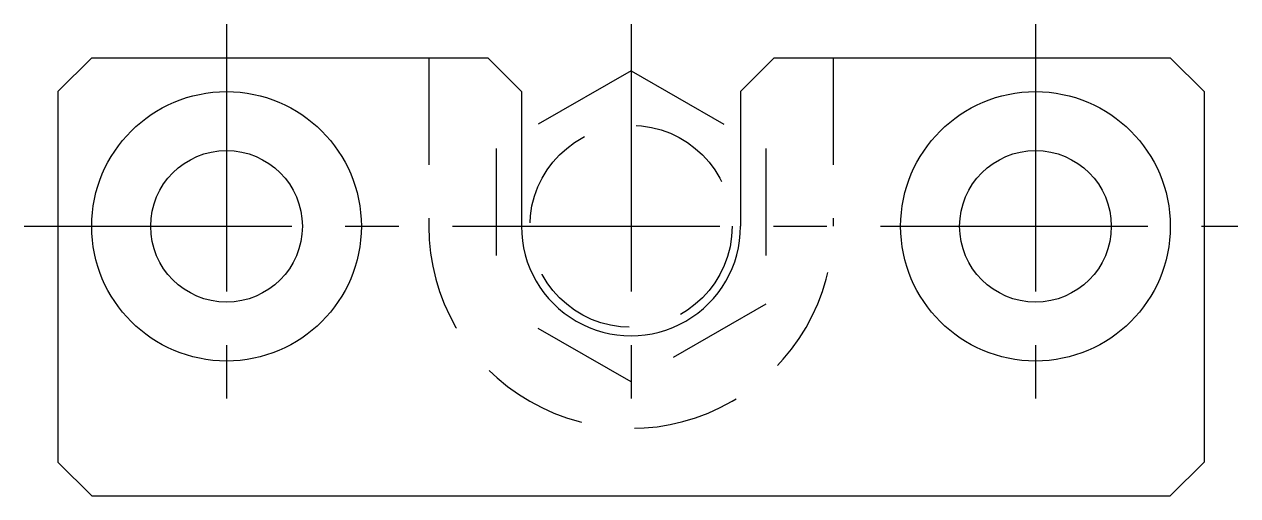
# Model space of a CAD drawing. Extents: x 21 to 299, y 20 to 270.
# Drawn here: x 262.79 to 298.79, y 144.84 to 158.84 of the extents above; entities outside this region: 2.
import ezdxf

# ---------------------------------------------------------------- set-up
doc = ezdxf.new("R2010")
doc.units = 0
doc.header["$LTSCALE"] = 0.25
doc.linetypes.add('CENTER', pattern=[50.8, 31.75, -6.35, 6.35, -6.35])
doc.linetypes.add('DASHED', pattern=[19.05, 12.7, -6.35])
doc.layers.get('0').update_dxf_attribs({"linetype": 'CONTINUOUS'})
doc.layers.add('CENTER', color=1, linetype='CENTER')

msp = doc.modelspace()

# ---------------------------------------------------------------- linework, layer by layer
for p, q in [((263.785752, 156.841275), (264.785752, 157.841276)), ((264.785752, 157.841275), (276.535752, 157.841275)), ((277.535752, 156.841275), (276.535752, 157.841275)), ((284.035752, 156.841275), (285.035752, 157.841275)), ((285.035752, 157.841275), (296.785752, 157.841275)), ((296.785752, 157.841275), (297.785752, 156.841275)), ((263.785752, 156.841275), (263.785752, 145.841275)), ((277.535752, 156.841275), (277.535752, 152.841275)), ((284.035752, 156.841275), (284.035752, 152.841275)), ((297.785752, 156.841275), (297.785752, 145.841275)), ((277.535752, 155.841275), (277.535752, 155.841375)), ((277.535752, 154.841275), (277.535852, 154.841275)), ((263.785752, 145.841275), (264.785753, 144.841275)), ((296.785752, 144.841275), (297.785752, 145.841275)), ((264.785752, 144.841275), (296.785752, 144.841275))]:
    msp.add_line(p, q)
at = {"color": 3, "linetype": 'DASHED'}
for p, q in [((274.785752, 157.841275), (274.785752, 152.841275)), ((286.785752, 157.841275), (286.785752, 152.841275)), ((280.785752, 157.460077), (276.785752, 155.150676)), ((280.785752, 157.460077), (284.785752, 155.150676)), ((276.785752, 155.150676), (276.785752, 150.531873)), ((284.785752, 155.150676), (284.785752, 150.531873)), ((280.785752, 148.222473), (276.785752, 150.531873)), ((284.785753, 150.531873), (280.785753, 148.222473))]:
    msp.add_line(p, q, dxfattribs=at)
for centre, radius in [((268.785752, 152.841275), 4), ((292.785752, 152.841275), 4), ((268.785752, 152.841275), 2.25), ((292.785752, 152.841275), 2.25)]:
    msp.add_circle(centre, radius)
msp.add_circle((280.785752, 152.841275), 3, dxfattribs=at)
msp.add_arc((280.785752, 152.841275), 6, 179.99999, 0.00001, dxfattribs=at)
msp.add_arc((280.785752, 152.841275), 3.25, 179.99999, 0.00001)
at = {"layer": 'CENTER', "color": 1, "linetype": 'CENTER'}
for p, q in [((268.785752, 158.841275), (268.785752, 146.841275)), ((280.785752, 158.841275), (280.785752, 146.841275)), ((292.785752, 158.841275), (292.785752, 146.841275)), ((262.785752, 152.841275), (298.785752, 152.841275))]:
    msp.add_line(p, q, dxfattribs=at)

# ---------------------------------------------------------------- texts
for s, p in [('HLRA 6', (20, 50)), ('HLRA06', (20, 20))]:
    msp.add_text(s, height=8).set_placement(p)

doc.saveas('drawing.dxf')
